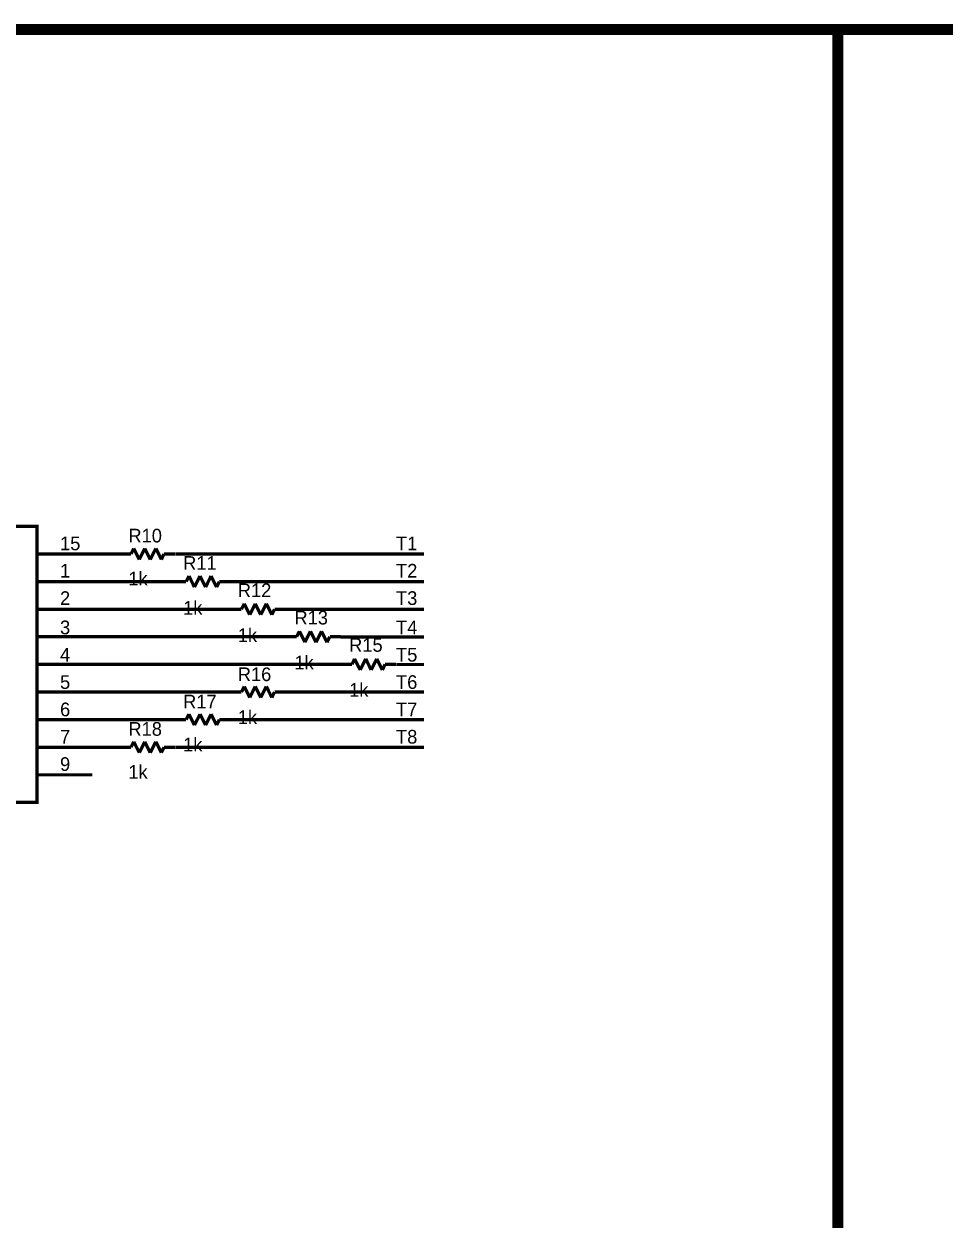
# Model space of a CAD drawing. Header units: inches. Extents: x 0 to 22.3, y 0 to 15.7.
# Drawn here: x 13.053 to 16.388, y 7.687 to 12.02 of the extents above; entities that cross this region are included whole.
import ezdxf

# ---------------------------------------------------------------- set-up
doc = ezdxf.new("R2010")
doc.units = ezdxf.units.IN
doc.header["$MEASUREMENT"] = 0
doc.layers.add('Sheet', color=255, linetype='Continuous')

msp = doc.modelspace()

# ---------------------------------------------------------------- linework, layer by layer
at = {"layer": 'Sheet'}
for points in [[(10.0007, 11.9995, 0.04, 0.04, 0), (22.0003, 11.9995, 0.04, 0.04, 0)], [(22.0003, 11.9995, 0.04, 0.04, 0), (16.0001, 11.9995, 0.04, 0.04, 0)], [(16.0001, 11.9995, 0.04, 0.04, 0), (16.0001, 5.9998, 0.04, 0.04, 0)], [(13.1003, 10.0998, 0.0118, 0.0118, 0), (13.3001, 10.0998, 0.0118, 0.0118, 0)], [(13.3001, 10.0998, 0.0118, 0.0118, 0), (13.4004, 10.0998, 0.0118, 0.0118, 0)], [(13.4402, 10.0998, 0.0118, 0.0118, 0), (13.4004, 10.0998, 0.0118, 0.0118, 0)], [(13.4402, 10.0998, 0.0118, 0.0118, 0), (13.4504, 10.1197, 0.0118, 0.0118, 0)], [(13.4504, 10.1197, 0.0118, 0.0118, 0), (13.4703, 10.0795, 0.0118, 0.0118, 0)], [(13.4703, 10.0795, 0.0118, 0.0118, 0), (13.4902, 10.1197, 0.0118, 0.0118, 0)], [(13.4902, 10.1197, 0.0118, 0.0118, 0), (13.51, 10.0795, 0.0118, 0.0118, 0)], [(13.51, 10.0795, 0.0118, 0.0118, 0), (13.5304, 10.1197, 0.0118, 0.0118, 0)], [(13.5304, 10.1197, 0.0118, 0.0118, 0), (13.5503, 10.0795, 0.0118, 0.0118, 0)], [(13.5503, 10.0795, 0.0118, 0.0118, 0), (13.56, 10.0998, 0.0118, 0.0118, 0)], [(13.56, 10.0998, 0.0118, 0.0118, 0), (13.6002, 10.0998, 0.0118, 0.0118, 0)], [(13.6007, 10.0998, 0.0118, 0.0118, 0), (14.5007, 10.0998, 0.0118, 0.0118, 0)], [(13.64, 9.9995, 0.0118, 0.0118, 0), (13.6502, 10.0198, 0.0118, 0.0118, 0)], [(13.6502, 10.0198, 0.0118, 0.0118, 0), (13.6701, 9.9796, 0.0118, 0.0118, 0)], [(13.6701, 9.9796, 0.0118, 0.0118, 0), (13.6904, 10.0198, 0.0118, 0.0118, 0)], [(13.6904, 10.0198, 0.0118, 0.0118, 0), (13.7103, 9.9796, 0.0118, 0.0118, 0)], [(13.7103, 9.9796, 0.0118, 0.0118, 0), (13.7302, 10.0198, 0.0118, 0.0118, 0)], [(13.7302, 10.0198, 0.0118, 0.0118, 0), (13.7501, 9.9796, 0.0118, 0.0118, 0)], [(13.1003, 9.9995, 0.0118, 0.0118, 0), (13.3001, 9.9995, 0.0118, 0.0118, 0)], [(13.3001, 9.9995, 0.0118, 0.0118, 0), (13.6002, 9.9995, 0.0118, 0.0118, 0)], [(13.64, 9.9995, 0.0118, 0.0118, 0), (13.6002, 9.9995, 0.0118, 0.0118, 0)], [(13.7501, 9.9796, 0.0118, 0.0118, 0), (13.7602, 9.9995, 0.0118, 0.0118, 0)], [(13.7602, 9.9995, 0.0118, 0.0118, 0), (13.8, 9.9995, 0.0118, 0.0118, 0)], [(13.8005, 9.999, 0.0118, 0.0118, 0), (14.5007, 9.999, 0.0118, 0.0118, 0)], [(13.8403, 9.8996, 0.0118, 0.0118, 0), (13.8504, 9.9195, 0.0118, 0.0118, 0)], [(13.8504, 9.9195, 0.0118, 0.0118, 0), (13.8703, 9.8797, 0.0118, 0.0118, 0)], [(13.8703, 9.8797, 0.0118, 0.0118, 0), (13.8902, 9.9195, 0.0118, 0.0118, 0)], [(13.8902, 9.9195, 0.0118, 0.0118, 0), (13.9101, 9.8797, 0.0118, 0.0118, 0)], [(13.9101, 9.8797, 0.0118, 0.0118, 0), (13.9304, 9.9195, 0.0118, 0.0118, 0)], [(13.9304, 9.9195, 0.0118, 0.0118, 0), (13.9503, 9.8797, 0.0118, 0.0118, 0)], [(13.1003, 9.8996, 0.0118, 0.0118, 0), (13.3001, 9.8996, 0.0118, 0.0118, 0)], [(13.3001, 9.8996, 0.0118, 0.0118, 0), (13.8, 9.8996, 0.0118, 0.0118, 0)], [(13.8403, 9.8996, 0.0118, 0.0118, 0), (13.8, 9.8996, 0.0118, 0.0118, 0)], [(13.9503, 9.8797, 0.0118, 0.0118, 0), (13.96, 9.8996, 0.0118, 0.0118, 0)], [(13.96, 9.8996, 0.0118, 0.0118, 0), (14.0003, 9.8996, 0.0118, 0.0118, 0)], [(14.0003, 9.8991, 0.0118, 0.0118, 0), (14.5007, 9.8991, 0.0118, 0.0118, 0)], [(13.1003, 9.7997, 0.0118, 0.0118, 0), (13.3001, 9.7997, 0.0118, 0.0118, 0)], [(13.3001, 9.7997, 0.0118, 0.0118, 0), (14.0003, 9.7997, 0.0118, 0.0118, 0)], [(14.0401, 9.7997, 0.0118, 0.0118, 0), (14.0003, 9.7997, 0.0118, 0.0118, 0)], [(14.0401, 9.7997, 0.0118, 0.0118, 0), (14.0502, 9.8196, 0.0118, 0.0118, 0)], [(14.0502, 9.8196, 0.0118, 0.0118, 0), (14.0701, 9.7798, 0.0118, 0.0118, 0)], [(14.0701, 9.7798, 0.0118, 0.0118, 0), (14.09, 9.8196, 0.0118, 0.0118, 0)], [(14.09, 9.8196, 0.0118, 0.0118, 0), (14.1103, 9.7798, 0.0118, 0.0118, 0)], [(14.1103, 9.7798, 0.0118, 0.0118, 0), (14.1302, 9.8196, 0.0118, 0.0118, 0)], [(14.1302, 9.8196, 0.0118, 0.0118, 0), (14.1501, 9.7798, 0.0118, 0.0118, 0)], [(14.1501, 9.7798, 0.0118, 0.0118, 0), (14.1603, 9.7997, 0.0118, 0.0118, 0)], [(14.1603, 9.7997, 0.0118, 0.0118, 0), (14.2001, 9.7997, 0.0118, 0.0118, 0)], [(14.2001, 9.7992, 0.0118, 0.0118, 0), (14.5007, 9.7992, 0.0118, 0.0118, 0)], [(13.1003, 9.6998, 0.0118, 0.0118, 0), (13.3001, 9.6998, 0.0118, 0.0118, 0)], [(14.2001, 9.6998, 0.0118, 0.0118, 0), (13.3001, 9.6998, 0.0118, 0.0118, 0)], [(14.2403, 9.6998, 0.0118, 0.0118, 0), (14.2001, 9.6998, 0.0118, 0.0118, 0)], [(14.2403, 9.6998, 0.0118, 0.0118, 0), (14.25, 9.7197, 0.0118, 0.0118, 0)], [(14.25, 9.7197, 0.0118, 0.0118, 0), (14.2704, 9.6795, 0.0118, 0.0118, 0)], [(14.2704, 9.6795, 0.0118, 0.0118, 0), (14.2902, 9.7197, 0.0118, 0.0118, 0)], [(14.2902, 9.7197, 0.0118, 0.0118, 0), (14.3101, 9.6795, 0.0118, 0.0118, 0)], [(14.3101, 9.6795, 0.0118, 0.0118, 0), (14.33, 9.7197, 0.0118, 0.0118, 0)], [(14.33, 9.7197, 0.0118, 0.0118, 0), (14.3504, 9.6795, 0.0118, 0.0118, 0)], [(14.3504, 9.6795, 0.0118, 0.0118, 0), (14.3601, 9.6998, 0.0118, 0.0118, 0)], [(14.3601, 9.6998, 0.0118, 0.0118, 0), (14.4003, 9.6998, 0.0118, 0.0118, 0)], [(14.4008, 9.6993, 0.0118, 0.0118, 0), (14.5007, 9.6993, 0.0118, 0.0118, 0)], [(13.8403, 9.5995, 0.0118, 0.0118, 0), (13.8504, 9.6198, 0.0118, 0.0118, 0)], [(13.8504, 9.6198, 0.0118, 0.0118, 0), (13.8703, 9.5796, 0.0118, 0.0118, 0)], [(13.8703, 9.5796, 0.0118, 0.0118, 0), (13.8902, 9.6198, 0.0118, 0.0118, 0)], [(13.8902, 9.6198, 0.0118, 0.0118, 0), (13.9101, 9.5796, 0.0118, 0.0118, 0)], [(13.9101, 9.5796, 0.0118, 0.0118, 0), (13.9304, 9.6198, 0.0118, 0.0118, 0)], [(13.9304, 9.6198, 0.0118, 0.0118, 0), (13.9503, 9.5796, 0.0118, 0.0118, 0)], [(13.1003, 9.5995, 0.0118, 0.0118, 0), (13.3001, 9.5995, 0.0118, 0.0118, 0)], [(13.8, 9.5995, 0.0118, 0.0118, 0), (13.3001, 9.5995, 0.0118, 0.0118, 0)], [(13.8403, 9.5995, 0.0118, 0.0118, 0), (13.8, 9.5995, 0.0118, 0.0118, 0)], [(13.9503, 9.5796, 0.0118, 0.0118, 0), (13.96, 9.5995, 0.0118, 0.0118, 0)], [(13.96, 9.5995, 0.0118, 0.0118, 0), (14.0003, 9.5995, 0.0118, 0.0118, 0)], [(14.0003, 9.5995, 0.0118, 0.0118, 0), (14.5007, 9.5995, 0.0118, 0.0118, 0)], [(13.1003, 9.4996, 0.0118, 0.0118, 0), (13.3001, 9.4996, 0.0118, 0.0118, 0)], [(13.3001, 9.4996, 0.0118, 0.0118, 0), (13.6002, 9.4996, 0.0118, 0.0118, 0)], [(13.64, 9.4996, 0.0118, 0.0118, 0), (13.6002, 9.4996, 0.0118, 0.0118, 0)], [(13.64, 9.4996, 0.0118, 0.0118, 0), (13.6502, 9.5195, 0.0118, 0.0118, 0)], [(13.6502, 9.5195, 0.0118, 0.0118, 0), (13.6701, 9.4797, 0.0118, 0.0118, 0)], [(13.6701, 9.4797, 0.0118, 0.0118, 0), (13.6904, 9.5195, 0.0118, 0.0118, 0)], [(13.6904, 9.5195, 0.0118, 0.0118, 0), (13.7103, 9.4797, 0.0118, 0.0118, 0)], [(13.7103, 9.4797, 0.0118, 0.0118, 0), (13.7302, 9.5195, 0.0118, 0.0118, 0)], [(13.7302, 9.5195, 0.0118, 0.0118, 0), (13.7501, 9.4797, 0.0118, 0.0118, 0)], [(13.7501, 9.4797, 0.0118, 0.0118, 0), (13.7602, 9.4996, 0.0118, 0.0118, 0)], [(13.7602, 9.4996, 0.0118, 0.0118, 0), (13.8, 9.4996, 0.0118, 0.0118, 0)], [(13.8005, 9.4996, 0.0118, 0.0118, 0), (14.5007, 9.4996, 0.0118, 0.0118, 0)], [(13.1003, 9.3997, 0.0118, 0.0118, 0), (13.3001, 9.3997, 0.0118, 0.0118, 0)], [(13.4004, 9.3997, 0.0118, 0.0118, 0), (13.3001, 9.3997, 0.0118, 0.0118, 0)], [(13.4402, 9.3997, 0.0118, 0.0118, 0), (13.4004, 9.3997, 0.0118, 0.0118, 0)], [(13.4402, 9.3997, 0.0118, 0.0118, 0), (13.4504, 9.4196, 0.0118, 0.0118, 0)], [(13.4504, 9.4196, 0.0118, 0.0118, 0), (13.4703, 9.3798, 0.0118, 0.0118, 0)], [(13.4703, 9.3798, 0.0118, 0.0118, 0), (13.4902, 9.4196, 0.0118, 0.0118, 0)], [(13.4902, 9.4196, 0.0118, 0.0118, 0), (13.51, 9.3798, 0.0118, 0.0118, 0)], [(13.51, 9.3798, 0.0118, 0.0118, 0), (13.5304, 9.4196, 0.0118, 0.0118, 0)], [(13.5304, 9.4196, 0.0118, 0.0118, 0), (13.5503, 9.3798, 0.0118, 0.0118, 0)], [(13.5503, 9.3798, 0.0118, 0.0118, 0), (13.56, 9.3997, 0.0118, 0.0118, 0)], [(13.56, 9.3997, 0.0118, 0.0118, 0), (13.6002, 9.3997, 0.0118, 0.0118, 0)], [(13.6007, 9.3997, 0.0118, 0.0118, 0), (14.5007, 9.3997, 0.0118, 0.0118, 0)], [(13.1003, 9.2998, 0.0118, 0.0118, 0), (13.3001, 9.2998, 0.0118, 0.0118, 0)]]:
    msp.add_lwpolyline(points, format="xyseb", dxfattribs=at)
msp.add_lwpolyline([(12.5, 10.1997, 0.0118, 0.0118, 0), (13.1003, 10.1997, 0.0118, 0.0118, 0), (13.1003, 9.1999, 0.0118, 0.0118, 0), (12.5, 9.1999, 0.0118, 0.0118, 0), (12.5, 10.1997, 0.0118, 0.0118, 0)], format="xyseb", close=True, dxfattribs=at)

# ---------------------------------------------------------------- texts
for s, p in [('R10', (13.4309, 10.1414)), ('15', (13.1834, 10.1131)), ('T1', (14.3999, 10.1131)), ('1', (13.1834, 10.0141)), ('R11', (13.629, 10.0423)), ('T2', (14.3999, 10.0141)), ('1k', (13.4309, 9.9858)), ('2', (13.1834, 9.915)), ('R12', (13.827, 9.9433)), ('T3', (14.3999, 9.915)), ('1k', (13.629, 9.8797)), ('R13', (14.0321, 9.8443)), ('3', (13.1834, 9.809)), ('T4', (14.3999, 9.809)), ('1k', (13.827, 9.7807)), ('R15', (14.2301, 9.7453)), ('4', (13.1834, 9.71)), ('T5', (14.3999, 9.71)), ('1k', (14.0321, 9.6817)), ('R16', (13.827, 9.6392)), ('5', (13.1834, 9.6109)), ('1k', (14.2301, 9.5827)), ('T6', (14.3999, 9.6109)), ('R17', (13.629, 9.5402)), ('6', (13.1834, 9.5119)), ('1k', (13.827, 9.4836)), ('T7', (14.3999, 9.5119)), ('R18', (13.4309, 9.4412)), ('7', (13.1834, 9.4129)), ('T8', (14.3999, 9.4129)), ('1k', (13.629, 9.3846)), ('9', (13.1834, 9.3139)), ('1k', (13.4309, 9.2856))]:
    msp.add_text(s, height=0.0495, dxfattribs=at).set_placement(p)

doc.saveas('drawing.dxf')
